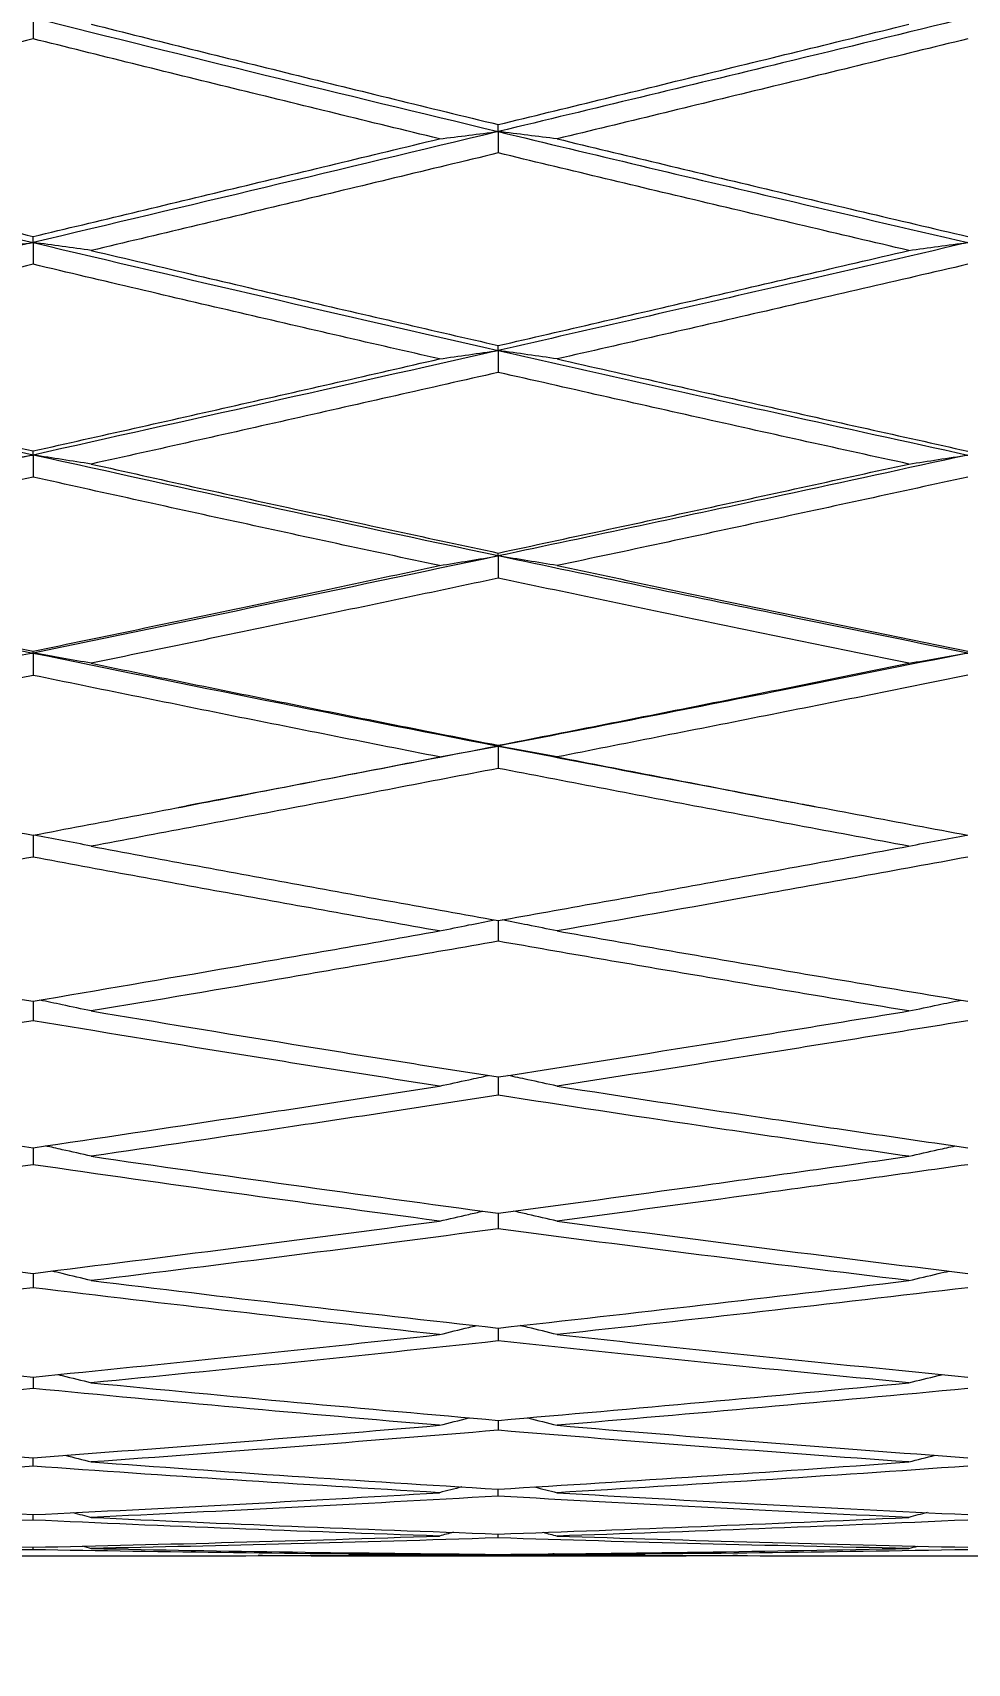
# Model space of a CAD drawing. Extents: x 4138 to 4928, y 0 to 579.
# Drawn here: x 4632.77 to 4638.78, y 183.35 to 193.85 of the extents above; entities that cross this region are included whole.
import ezdxf

# ---------------------------------------------------------------- set-up
doc = ezdxf.new("R2010")
doc.units = 0
doc.header["$LTSCALE"] = 10
doc.header["$MEASUREMENT"] = 0
doc.header["$PDMODE"] = 3
doc.header["$PDSIZE"] = -10
doc.layers.get('0').update_dxf_attribs({"linetype": 'CONTINUOUS'})
doc.layers.get('DEFPOINTS').update_dxf_attribs({"linetype": 'CONTINUOUS'})
doc.layers.add('1', color=7, linetype='CONTINUOUS')
doc.styles.add('Daelim Dimension', font='NanumGothic.ttf')
doc.dimstyles.new('DEFAULT', dxfattribs={"dimscale": 2, "dimtxt": 2, "dimasz": 2, "dimexe": 0, "dimexo": 2, "dimgap": 1, "dimtad": 1, "dimdec": 0, "dimzin": 9, "dimdsep": 46, "dimtxsty": 'Daelim Dimension', "dimcen": 0.5, "dimclrd": 5, "dimclre": 5, "dimclrt": 256, "dimadec": 1, "dimazin": 0, "dimtfac": 1, "dimtdec": 0, "dimtix": 1, "dimtmove": 0, "dimatfit": 3, "dimfxl": 1, "dimtolj": 1, "dimtzin": 1, "dimlwd": 9, "dimlwe": 9, "dimarcsym": 0})

# ---------------------------------------------------------------- blocks, each defined once
blk = doc.blocks.new('*D4')
at = {"color": 5, "lineweight": 9, "ltscale": 0.5, "transparency": 16777216}
for p, q in [((4603.958, 180.58), (4603.958, 150.97)), ((4685.158, 167.039), (4685.158, 150.97)), ((4607.958, 152.97), (4681.158, 152.97))]:
    blk.add_line(p, q, dxfattribs=at)
at = {"color": 5, "ltscale": 0.5, "transparency": 16777216}
for points in [[(4607.958, 153.637), (4607.958, 152.304), (4603.958, 152.97)], [(4681.158, 153.637), (4681.158, 152.304), (4685.158, 152.97)]]:
    blk.add_solid(points, dxfattribs=at)
at = {"layer": 'DEFPOINTS', "color": 0, "ltscale": 0.5, "transparency": 16777216}
for p in [(4603.958, 184.58), (4685.158, 171.039), (4685.158, 152.97)]:
    blk.add_point(p, dxfattribs=at)
at = {"color": 7, "ltscale": 0.5, "transparency": 16777216, "insert": (4656.565, 160.414), "char_height": 10, "attachment_point": 5, "style": 'Daelim Dimension'}
blk.add_mtext('\\A1;60~65', dxfattribs=at)

msp = doc.modelspace()

# ---------------------------------------------------------------- linework, layer by layer
at = {"layer": '1', "color": 7, "linetype": 'Continuous', "lineweight": 18}
for p, q in [((4631.739, 184.041), (4633.806, 184.041)), ((4634.56, 184.041), (4636.975, 184.041)), ((4635.765, 184.05), (4635.765, 184.044)), ((4637.736, 184.041), (4639.843, 184.041))]:
    msp.add_line(p, q, dxfattribs=at)
for points, degree in [([(4632.77, 193.945), (4631.778, 193.697), (4630.791, 193.453), (4629.811, 193.212)], 3), ([(4632.77, 193.945), (4632.77, 193.922), (4632.77, 193.877), (4632.77, 193.831), (4632.77, 193.809)], 3), ([(4632.77, 193.945), (4633.763, 193.697), (4634.762, 193.453), (4635.765, 193.212)], 3), ([(4633.145, 193.903), (4633.569, 193.797), (4634.429, 193.583), (4635.315, 193.366), (4635.765, 193.257)], 3), ([(4635.765, 193.257), (4636.196, 193.362), (4637.066, 193.574), (4637.957, 193.792), (4638.407, 193.903)], 3), ([(4632.77, 193.809), (4632.329, 193.698), (4631.456, 193.481), (4630.603, 193.269), (4630.182, 193.165)], 3), ([(4635.386, 193.165), (4634.939, 193.274), (4634.055, 193.49), (4633.194, 193.703), (4632.77, 193.809)], 3), ([(4638.788, 193.809), (4638.34, 193.699), (4637.45, 193.482), (4636.577, 193.27), (4636.144, 193.165)], 3), ([(4635.765, 193.212), (4635.765, 193.219), (4635.765, 193.234), (4635.765, 193.249), (4635.765, 193.257)], 3), ([(4629.811, 193.212), (4630.791, 192.97), (4631.778, 192.732), (4632.77, 192.497)], 3), ([(4630.182, 193.165), (4630.634, 193.053), (4631.518, 192.837), (4632.36, 192.634), (4632.77, 192.536)], 3), ([(4635.765, 193.212), (4634.762, 192.97), (4633.763, 192.732), (4632.77, 192.497)], 3), ([(4632.77, 192.536), (4633.195, 192.637), (4634.056, 192.844), (4634.939, 193.057), (4635.386, 193.165)], 3), ([(4635.386, 193.165), (4635.449, 193.173), (4635.575, 193.188), (4635.702, 193.204), (4635.765, 193.212)], 3), ([(4635.765, 193.212), (4635.765, 193.189), (4635.765, 193.143), (4635.765, 193.097), (4635.765, 193.074)], 3), ([(4636.144, 193.165), (4636.081, 193.173), (4635.955, 193.188), (4635.828, 193.204), (4635.765, 193.212)], 3), ([(4636.144, 193.165), (4636.572, 193.062), (4637.442, 192.853), (4638.335, 192.642), (4638.788, 192.536)], 3), ([(4635.765, 193.074), (4635.317, 192.966), (4634.433, 192.753), (4633.571, 192.547), (4633.145, 192.446)], 3), ([(4638.407, 192.446), (4637.956, 192.552), (4637.065, 192.762), (4636.195, 192.97), (4635.765, 193.074)], 3), ([(4632.77, 192.497), (4631.778, 192.262), (4630.791, 192.03), (4629.811, 191.802)], 3), ([(4632.395, 192.446), (4632.458, 192.455), (4632.582, 192.472), (4632.707, 192.489), (4632.77, 192.497)], 3), ([(4632.77, 192.497), (4632.77, 192.503), (4632.77, 192.516), (4632.77, 192.529), (4632.77, 192.536)], 3), ([(4632.77, 192.497), (4632.77, 192.474), (4632.77, 192.427), (4632.77, 192.381), (4632.77, 192.357)], 3), ([(4632.77, 192.497), (4633.763, 192.262), (4634.762, 192.03), (4635.765, 191.802)], 3), ([(4633.145, 192.446), (4633.083, 192.455), (4632.958, 192.472), (4632.833, 192.489), (4632.77, 192.497)], 3), ([(4638.407, 192.446), (4638.47, 192.455), (4638.597, 192.472), (4638.724, 192.489), (4638.788, 192.497)], 3), ([(4633.145, 192.446), (4633.602, 192.338), (4634.496, 192.127), (4635.349, 191.93), (4635.765, 191.834)], 3), ([(4635.765, 191.834), (4636.192, 191.932), (4637.06, 192.133), (4637.954, 192.34), (4638.407, 192.446)], 3), ([(4632.77, 192.357), (4632.326, 192.252), (4631.451, 192.045), (4630.6, 191.845), (4630.182, 191.748)], 3), ([(4635.386, 191.748), (4634.967, 191.843), (4634.112, 192.041), (4633.223, 192.25), (4632.77, 192.357)], 3), ([(4638.788, 192.357), (4638.335, 192.252), (4637.441, 192.045), (4636.572, 191.845), (4636.144, 191.748)], 3), ([(4632.77, 191.129), (4631.778, 191.35), (4630.791, 191.574), (4629.811, 191.802)], 3), ([(4635.765, 191.802), (4634.762, 191.574), (4633.763, 191.35), (4632.77, 191.129)], 3), ([(4635.386, 191.748), (4635.449, 191.757), (4635.575, 191.775), (4635.702, 191.793), (4635.765, 191.802)], 3), ([(4635.765, 191.802), (4635.765, 191.808), (4635.765, 191.818), (4635.765, 191.829), (4635.765, 191.834)], 3), ([(4635.765, 191.802), (4635.765, 191.779), (4635.765, 191.732), (4635.765, 191.685), (4635.765, 191.661)], 3), ([(4636.144, 191.748), (4636.081, 191.757), (4635.955, 191.775), (4635.828, 191.793), (4635.765, 191.802)], 3), ([(4630.182, 191.748), (4630.616, 191.646), (4631.482, 191.446), (4632.342, 191.251), (4632.77, 191.155)], 3), ([(4632.77, 191.155), (4633.204, 191.252), (4634.075, 191.448), (4634.949, 191.647), (4635.386, 191.748)], 3), ([(4635.765, 191.661), (4635.322, 191.56), (4634.442, 191.361), (4633.575, 191.166), (4633.145, 191.071)], 3), ([(4638.407, 191.071), (4637.972, 191.166), (4637.096, 191.36), (4636.21, 191.56), (4635.765, 191.661)], 3), ([(4636.144, 191.748), (4636.593, 191.645), (4637.483, 191.444), (4638.356, 191.25), (4638.788, 191.154)], 3), ([(4632.77, 191.129), (4631.778, 190.909), (4630.791, 190.692), (4629.811, 190.479)], 3), ([(4632.395, 191.071), (4632.458, 191.08), (4632.582, 191.1), (4632.707, 191.119), (4632.77, 191.129)], 3), ([(4632.77, 191.129), (4632.77, 191.133), (4632.77, 191.142), (4632.77, 191.15), (4632.77, 191.155)], 3), ([(4632.77, 191.129), (4632.77, 191.105), (4632.77, 191.058), (4632.77, 191.011), (4632.77, 190.987)], 3), ([(4635.765, 190.479), (4634.762, 190.692), (4633.763, 190.909), (4632.77, 191.129)], 3), ([(4633.145, 191.071), (4633.083, 191.08), (4632.958, 191.1), (4632.833, 191.119), (4632.77, 191.129)], 3), ([(4638.407, 191.071), (4638.47, 191.08), (4638.597, 191.1), (4638.724, 191.119), (4638.788, 191.129)], 3), ([(4633.145, 191.071), (4633.581, 190.973), (4634.454, 190.78), (4635.328, 190.591), (4635.765, 190.498)], 3), ([(4635.765, 190.498), (4636.213, 190.594), (4637.102, 190.785), (4637.974, 190.976), (4638.407, 191.071)], 3), ([(4632.77, 190.987), (4632.338, 190.891), (4631.474, 190.699), (4630.612, 190.511), (4630.182, 190.417)], 3), ([(4635.386, 190.417), (4634.945, 190.511), (4634.067, 190.7), (4633.201, 190.891), (4632.77, 190.987)], 3), ([(4638.788, 190.987), (4638.356, 190.893), (4637.482, 190.703), (4636.593, 190.512), (4636.144, 190.417)], 3), ([(4635.765, 190.479), (4635.765, 190.482), (4635.765, 190.488), (4635.765, 190.495), (4635.765, 190.498)], 3), ([(4629.811, 190.479), (4630.791, 190.267), (4631.778, 190.058), (4632.77, 189.854)], 3), ([(4630.182, 190.417), (4630.601, 190.325), (4631.451, 190.142), (4632.327, 189.958), (4632.77, 189.866)], 3), ([(4635.765, 190.479), (4634.762, 190.267), (4633.763, 190.058), (4632.77, 189.854)], 3), ([(4632.77, 189.866), (4633.226, 189.96), (4634.119, 190.147), (4634.971, 190.328), (4635.386, 190.417)], 3), ([(4635.386, 190.417), (4635.449, 190.427), (4635.575, 190.448), (4635.702, 190.469), (4635.765, 190.479)], 3), ([(4635.765, 190.479), (4635.765, 190.455), (4635.765, 190.408), (4635.765, 190.36), (4635.765, 190.336)], 3), ([(4636.144, 190.417), (4636.081, 190.427), (4635.955, 190.448), (4635.828, 190.469), (4635.765, 190.479)], 3), ([(4636.144, 190.417), (4636.577, 190.325), (4637.45, 190.14), (4638.34, 189.957), (4638.788, 189.865)], 3), ([(4635.765, 190.336), (4635.351, 190.248), (4634.5, 190.069), (4633.604, 189.883), (4633.145, 189.788)], 3), ([(4638.407, 189.788), (4637.953, 189.88), (4637.059, 190.064), (4636.192, 190.246), (4635.765, 190.336)], 3), ([(4632.77, 189.854), (4632.77, 189.856), (4632.77, 189.86), (4632.77, 189.864), (4632.77, 189.866)], 3), ([(4632.77, 189.854), (4631.778, 189.65), (4630.791, 189.45), (4629.811, 189.255)], 3), ([(4632.395, 189.788), (4632.458, 189.799), (4632.582, 189.821), (4632.707, 189.843), (4632.77, 189.854)], 3), ([(4632.77, 189.854), (4632.77, 189.83), (4632.77, 189.782), (4632.77, 189.734), (4632.77, 189.71)], 3), ([(4632.77, 189.854), (4633.763, 189.65), (4634.762, 189.45), (4635.765, 189.255)], 3), ([(4633.145, 189.788), (4633.083, 189.799), (4632.958, 189.821), (4632.833, 189.843), (4632.77, 189.854)], 3), ([(4633.145, 189.788), (4633.572, 189.7), (4634.434, 189.524), (4635.318, 189.348), (4635.765, 189.26)], 3), ([(4635.765, 189.26), (4636.194, 189.344), (4637.063, 189.516), (4637.955, 189.696), (4638.407, 189.788)], 3), ([(4638.407, 189.788), (4638.47, 189.799), (4638.597, 189.821), (4638.724, 189.843), (4638.788, 189.854)], 3), ([(4632.77, 189.71), (4632.365, 189.627), (4631.529, 189.456), (4630.64, 189.277), (4630.182, 189.185)], 3), ([(4635.386, 189.185), (4634.939, 189.273), (4634.055, 189.448), (4633.195, 189.623), (4632.77, 189.71)], 3), ([(4638.788, 189.711), (4638.333, 189.619), (4637.438, 189.44), (4636.57, 189.269), (4636.144, 189.185)], 3), ([(4635.765, 189.255), (4635.095, 189.125), (4634.427, 188.996), (4633.761, 188.87)], 3), ([(4635.386, 189.185), (4635.449, 189.197), (4635.575, 189.22), (4635.702, 189.243), (4635.765, 189.255)], 3), ([(4635.765, 189.255), (4635.765, 189.256), (4635.765, 189.257), (4635.765, 189.259), (4635.765, 189.26)], 3), ([(4635.765, 189.255), (4635.765, 189.231), (4635.765, 189.183), (4635.765, 189.135), (4635.765, 189.111)], 3), ([(4636.144, 189.185), (4636.081, 189.197), (4635.955, 189.22), (4635.828, 189.243), (4635.765, 189.255)], 3), ([(4630.182, 189.185), (4630.602, 189.101), (4631.455, 188.933), (4632.328, 188.765), (4632.77, 188.681)], 3), ([(4632.77, 188.681), (4633.194, 188.761), (4634.053, 188.926), (4634.938, 189.097), (4635.386, 189.185)], 3), ([(4636.144, 189.185), (4636.575, 189.101), (4637.448, 188.932), (4638.338, 188.765), (4638.788, 188.681)], 3), ([(4635.765, 189.111), (4635.315, 189.024), (4634.428, 188.853), (4633.568, 188.69), (4633.145, 188.61)], 3), ([(4638.407, 188.61), (4637.956, 188.694), (4637.065, 188.861), (4636.195, 189.028), (4635.765, 189.111)], 3), ([(4633.705, 188.859), (4633.762, 188.87)], 1), ([(4637.747, 188.876), (4637.806, 188.865)], 1), ([(4632.77, 188.683), (4632.77, 188.66), (4632.77, 188.612), (4632.77, 188.564), (4632.77, 188.54)], 3), ([(4633.145, 188.61), (4633.573, 188.53), (4634.436, 188.37), (4635.319, 188.211), (4635.765, 188.131)], 3), ([(4635.765, 188.131), (4636.188, 188.207), (4637.051, 188.361), (4637.949, 188.526), (4638.407, 188.61)], 3), ([(4632.77, 188.54), (4632.321, 188.456), (4631.441, 188.293), (4630.595, 188.139), (4630.182, 188.064)], 3), ([(4635.386, 188.064), (4634.94, 188.143), (4634.058, 188.301), (4633.196, 188.46), (4632.77, 188.54)], 3), ([(4638.788, 188.54), (4638.327, 188.455), (4637.425, 188.292), (4636.564, 188.138), (4636.144, 188.064)], 3), ([(4630.182, 188.064), (4630.599, 187.989), (4631.448, 187.838), (4632.325, 187.687), (4632.77, 187.612)], 3), ([(4632.77, 187.612), (4633.188, 187.683), (4634.042, 187.829), (4634.932, 187.984), (4635.386, 188.064)], 3), ([(4635.765, 187.998), (4635.307, 187.918), (4634.412, 187.763), (4633.56, 187.618), (4633.145, 187.549)], 3), ([(4638.407, 187.549), (4637.958, 187.623), (4637.068, 187.772), (4636.196, 187.922), (4635.765, 187.998)], 3), ([(4636.144, 188.064), (4636.576, 187.988), (4637.45, 187.836), (4638.339, 187.686), (4638.788, 187.612)], 3), ([(4633.145, 187.549), (4633.569, 187.478), (4634.43, 187.336), (4635.316, 187.194), (4635.765, 187.124)], 3), ([(4635.765, 187.124), (4636.195, 187.191), (4637.065, 187.329), (4637.956, 187.475), (4638.407, 187.549)], 3), ([(4632.77, 187.486), (4632.319, 187.411), (4631.435, 187.266), (4630.593, 187.13), (4630.182, 187.065)], 3), ([(4635.386, 187.065), (4634.937, 187.135), (4634.051, 187.275), (4633.193, 187.416), (4632.77, 187.486)], 3), ([(4638.788, 187.486), (4638.337, 187.413), (4637.446, 187.269), (4636.575, 187.132), (4636.144, 187.065)], 3), ([(4630.182, 187.065), (4630.597, 186.999), (4631.444, 186.867), (4632.323, 186.734), (4632.77, 186.668)], 3), ([(4632.77, 186.668), (4633.195, 186.731), (4634.055, 186.86), (4634.939, 186.995), (4635.386, 187.065)], 3), ([(4636.144, 187.065), (4636.573, 186.998), (4637.442, 186.865), (4638.335, 186.734), (4638.788, 186.668)], 3), ([(4635.765, 187.006), (4635.318, 186.937), (4634.434, 186.803), (4633.571, 186.676), (4633.145, 186.613)], 3), ([(4638.407, 186.613), (4637.954, 186.678), (4637.06, 186.809), (4636.192, 186.94), (4635.765, 187.006)], 3), ([(4633.145, 186.613), (4633.567, 186.552), (4634.425, 186.429), (4635.313, 186.307), (4635.765, 186.246)], 3), ([(4635.765, 186.246), (4636.19, 186.304), (4637.056, 186.422), (4637.951, 186.548), (4638.407, 186.613)], 3), ([(4632.77, 186.559), (4632.327, 186.495), (4631.452, 186.37), (4630.601, 186.253), (4630.182, 186.196)], 3), ([(4635.386, 186.196), (4634.941, 186.255), (4634.06, 186.375), (4633.197, 186.497), (4632.77, 186.559)], 3), ([(4638.788, 186.559), (4638.334, 186.495), (4637.439, 186.37), (4636.571, 186.253), (4636.144, 186.196)], 3), ([(4630.182, 186.196), (4630.606, 186.138), (4631.462, 186.024), (4632.332, 185.914), (4632.77, 185.859)], 3), ([(4632.77, 185.859), (4633.193, 185.912), (4634.052, 186.02), (4634.937, 186.136), (4635.386, 186.196)], 3), ([(4636.144, 186.196), (4636.57, 186.139), (4637.438, 186.026), (4638.333, 185.914), (4638.788, 185.859)], 3), ([(4635.765, 186.146), (4635.315, 186.087), (4634.429, 185.972), (4633.569, 185.865), (4633.145, 185.813)], 3), ([(4638.407, 185.813), (4637.958, 185.867), (4637.068, 185.977), (4636.196, 186.089), (4635.765, 186.146)], 3), ([(4632.77, 185.767), (4632.324, 185.713), (4631.447, 185.609), (4630.599, 185.512), (4630.182, 185.465)], 3), ([(4635.386, 185.465), (4634.941, 185.514), (4634.06, 185.613), (4633.197, 185.715), (4632.77, 185.767)], 3), ([(4633.145, 185.813), (4633.573, 185.761), (4634.436, 185.657), (4635.319, 185.557), (4635.765, 185.507)], 3), ([(4635.765, 185.507), (4636.202, 185.556), (4637.079, 185.655), (4637.963, 185.759), (4638.407, 185.813)], 3), ([(4638.788, 185.767), (4638.347, 185.715), (4637.465, 185.612), (4636.584, 185.514), (4636.144, 185.465)], 3), ([(4630.182, 185.465), (4630.625, 185.416), (4631.499, 185.321), (4632.35, 185.234), (4632.77, 185.192)], 3), ([(4632.77, 185.192), (4633.195, 185.234), (4634.056, 185.322), (4634.939, 185.417), (4635.386, 185.465)], 3), ([(4636.144, 185.465), (4636.573, 185.419), (4637.444, 185.326), (4638.336, 185.236), (4638.788, 185.192)], 3), ([(4635.765, 185.424), (4635.315, 185.376), (4634.428, 185.282), (4633.568, 185.196), (4633.145, 185.155)], 3), ([(4638.407, 185.155), (4637.956, 185.198), (4637.064, 185.287), (4636.194, 185.378), (4635.765, 185.424)], 3), ([(4633.145, 185.155), (4633.592, 185.111), (4634.474, 185.027), (4635.338, 184.95), (4635.765, 184.913)], 3), ([(4635.765, 184.913), (4636.205, 184.951), (4637.085, 185.029), (4637.966, 185.112), (4638.407, 185.155)], 3), ([(4632.77, 185.118), (4632.324, 185.075), (4631.447, 184.992), (4630.599, 184.917), (4630.182, 184.881)], 3), ([(4635.386, 184.881), (4634.954, 184.917), (4634.085, 184.994), (4633.21, 185.075), (4632.77, 185.118)], 3), ([(4638.788, 185.118), (4638.346, 185.076), (4637.463, 184.995), (4636.583, 184.918), (4636.144, 184.881)], 3), ([(4630.182, 184.881), (4630.598, 184.845), (4631.445, 184.774), (4632.323, 184.705), (4632.77, 184.672)], 3), ([(4632.77, 184.672), (4633.206, 184.705), (4634.078, 184.772), (4634.95, 184.844), (4635.386, 184.881)], 3), ([(4635.765, 184.849), (4635.329, 184.813), (4634.456, 184.742), (4633.582, 184.676), (4633.145, 184.645)], 3), ([(4638.407, 184.645), (4637.966, 184.676), (4637.086, 184.742), (4636.205, 184.812), (4635.765, 184.849)], 3), ([(4636.144, 184.881), (4636.587, 184.843), (4637.471, 184.771), (4638.35, 184.704), (4638.788, 184.672)], 3), ([(4632.77, 184.618), (4632.347, 184.587), (4631.492, 184.529), (4630.621, 184.473), (4630.182, 184.447)], 3), ([(4632.77, 184.618), (4632.77, 184.636), (4632.77, 184.654), (4632.77, 184.672)], 3), ([(4635.386, 184.447), (4634.938, 184.473), (4634.053, 184.529), (4633.193, 184.587), (4632.77, 184.618)], 3), ([(4632.977, 184.688), (4633.033, 184.674), (4633.089, 184.659), (4633.145, 184.645)], 3), ([(4633.145, 184.645), (4633.57, 184.614), (4634.432, 184.553), (4635.317, 184.497), (4635.765, 184.47)], 3), ([(4635.765, 184.47), (4636.195, 184.496), (4637.065, 184.551), (4637.956, 184.612), (4638.407, 184.645)], 3), ([(4638.788, 184.618), (4638.337, 184.586), (4637.445, 184.526), (4636.574, 184.472), (4636.144, 184.447)], 3), ([(4638.407, 184.645), (4638.464, 184.659), (4638.521, 184.674), (4638.578, 184.688)], 3), ([(4630.182, 184.447), (4630.601, 184.421), (4631.451, 184.372), (4632.326, 184.327), (4632.77, 184.306)], 3), ([(4632.77, 184.306), (4633.194, 184.326), (4634.055, 184.37), (4634.938, 184.42), (4635.386, 184.447)], 3), ([(4635.765, 184.425), (4635.315, 184.399), (4634.429, 184.35), (4633.569, 184.308), (4633.145, 184.288)], 3), ([(4635.531, 184.484), (4635.483, 184.472), (4635.435, 184.459), (4635.386, 184.447)], 3), ([(4635.765, 184.425), (4635.765, 184.44), (4635.765, 184.455), (4635.765, 184.47)], 3), ([(4638.407, 184.288), (4637.957, 184.308), (4637.068, 184.352), (4636.196, 184.4), (4635.765, 184.425)], 3), ([(4635.998, 184.484), (4636.047, 184.472), (4636.095, 184.459), (4636.144, 184.447)], 3), ([(4636.144, 184.447), (4636.577, 184.421), (4637.45, 184.372), (4638.34, 184.327), (4638.788, 184.306)], 3), ([(4632.77, 184.271), (4632.77, 184.282), (4632.77, 184.294), (4632.77, 184.306)], 3), ([(4633.027, 184.319), (4633.067, 184.309), (4633.106, 184.298), (4633.145, 184.288)], 3), ([(4638.526, 184.319), (4638.486, 184.309), (4638.446, 184.298), (4638.407, 184.288)], 3), ([(4632.77, 184.271), (4632.33, 184.251), (4631.458, 184.214), (4630.604, 184.182), (4630.182, 184.168)], 3), ([(4635.386, 184.168), (4634.937, 184.183), (4634.052, 184.215), (4633.193, 184.251), (4632.77, 184.271)], 3), ([(4633.145, 184.288), (4633.57, 184.268), (4634.43, 184.23), (4635.316, 184.197), (4635.765, 184.181)], 3), ([(4635.476, 184.192), (4635.446, 184.184), (4635.416, 184.176), (4635.386, 184.168)], 3), ([(4635.765, 184.181), (4636.195, 184.196), (4637.066, 184.229), (4637.956, 184.267), (4638.407, 184.288)], 3), ([(4636.053, 184.192), (4636.083, 184.184), (4636.114, 184.176), (4636.144, 184.168)], 3), ([(4638.788, 184.271), (4638.332, 184.25), (4637.434, 184.213), (4636.569, 184.182), (4636.144, 184.168)], 3), ([(4630.182, 184.168), (4630.601, 184.154), (4631.452, 184.127), (4632.327, 184.105), (4632.77, 184.096)], 3), ([(4632.77, 184.096), (4633.197, 184.105), (4634.06, 184.126), (4634.941, 184.153), (4635.386, 184.168)], 3), ([(4632.77, 184.08), (4632.77, 184.085), (4632.77, 184.09), (4632.77, 184.096)], 3), ([(4633.086, 184.104), (4633.106, 184.098), (4633.126, 184.093), (4633.145, 184.088)], 3), ([(4635.765, 184.156), (4635.313, 184.141), (4634.425, 184.116), (4633.567, 184.096), (4633.145, 184.088)], 3), ([(4633.145, 184.088), (4633.571, 184.079), (4634.434, 184.064), (4635.318, 184.054), (4635.765, 184.05)], 3), ([(4635.765, 184.156), (4635.765, 184.164), (4635.765, 184.172), (4635.765, 184.181)], 3), ([(4638.407, 184.088), (4637.953, 184.097), (4637.06, 184.117), (4636.192, 184.142), (4635.765, 184.156)], 3), ([(4635.765, 184.05), (4636.192, 184.053), (4637.059, 184.063), (4637.953, 184.079), (4638.407, 184.088)], 3), ([(4636.144, 184.168), (4636.572, 184.154), (4637.441, 184.127), (4638.335, 184.105), (4638.788, 184.096)], 3), ([(4638.407, 184.088), (4638.427, 184.093), (4638.447, 184.098), (4638.466, 184.103)], 3), ([(4632.77, 184.08), (4632.323, 184.072), (4631.443, 184.058), (4630.597, 184.05), (4630.182, 184.047)], 3), ([(4635.386, 184.047), (4634.939, 184.05), (4634.055, 184.059), (4633.195, 184.072), (4632.77, 184.08)], 3), ([(4635.386, 184.047), (4635.395, 184.049), (4635.404, 184.051), (4635.412, 184.054)], 3), ([(4636.144, 184.047), (4636.135, 184.049), (4636.126, 184.052), (4636.117, 184.054)], 3), ([(4638.788, 184.08), (4638.335, 184.072), (4637.441, 184.058), (4636.572, 184.05), (4636.144, 184.047)], 3)]:
    msp.add_open_spline(points, degree=degree, dxfattribs=at)
for points, knots in [([(4638.788, 193.945), (4638.39, 193.847), (4637.38, 193.601), (4636.373, 193.358), (4635.765, 193.212)], [0, 0, 0, 0, 0.393441, 1, 1, 1, 1]), ([(4635.765, 193.212), (4636.373, 193.065), (4637.38, 192.826), (4638.39, 192.589), (4638.788, 192.497)], [0, 0, 0, 0, 0.606559, 1, 1, 1, 1]), ([(4638.788, 192.497), (4638.39, 192.404), (4637.38, 192.171), (4636.373, 191.941), (4635.765, 191.802)], [0, 0, 0, 0, 0.393441, 1, 1, 1, 1]), ([(4635.765, 191.802), (4636.373, 191.664), (4637.38, 191.438), (4638.39, 191.216), (4638.788, 191.129)], [0, 0, 0, 0, 0.606559, 1, 1, 1, 1]), ([(4638.788, 191.129), (4638.39, 191.042), (4637.38, 190.823), (4636.373, 190.608), (4635.765, 190.479)], [0, 0, 0, 0, 0.393441, 1, 1, 1, 1]), ([(4638.788, 189.854), (4638.39, 189.934), (4637.38, 190.14), (4636.373, 190.35), (4635.765, 190.479)], [0, 0, 0, 0, 0.393441, 1, 1, 1, 1]), ([(4638.788, 189.854), (4638.39, 189.774), (4637.38, 189.571), (4636.373, 189.373), (4635.765, 189.255)], [0, 0, 0, 0, 0.393441, 1, 1, 1, 1]), ([(4635.765, 189.255), (4636.373, 189.137), (4637.034, 189.01), (4637.697, 188.886), (4637.748, 188.876)], [0, 0, 0, 0, 0.923467, 1, 1, 1, 1]), ([(4633.145, 188.61), (4633.083, 188.623), (4632.96, 188.647), (4632.837, 188.67), (4632.776, 188.682)], [0, 0, 0, 0, 0.508138, 1, 1, 1, 1]), ([(4638.407, 188.61), (4638.47, 188.623), (4638.595, 188.647), (4638.72, 188.67), (4638.782, 188.682)], [0, 0, 0, 0, 0.508478, 1, 1, 1, 1]), ([(4635.386, 188.064), (4635.449, 188.077), (4635.567, 188.101), (4635.685, 188.125), (4635.74, 188.136)], [0, 0, 0, 0, 0.534412, 1, 1, 1, 1]), ([(4635.765, 188.131), (4635.765, 188.111), (4635.765, 188.066), (4635.765, 188.022), (4635.765, 187.998)], [0, 0, 0, 0, 0.465135, 1, 1, 1, 1]), ([(4636.144, 188.064), (4636.081, 188.077), (4635.963, 188.101), (4635.845, 188.125), (4635.789, 188.136)], [0, 0, 0, 0, 0.534428, 1, 1, 1, 1]), ([(4632.77, 187.612), (4632.77, 187.594), (4632.77, 187.552), (4632.77, 187.51), (4632.77, 187.486)], [0, 0, 0, 0, 0.435727, 1, 1, 1, 1]), ([(4633.145, 187.549), (4633.083, 187.562), (4632.972, 187.586), (4632.861, 187.609), (4632.813, 187.619)], [0, 0, 0, 0, 0.56341, 1, 1, 1, 1]), ([(4638.407, 187.549), (4638.47, 187.562), (4638.582, 187.586), (4638.695, 187.609), (4638.745, 187.619)], [0, 0, 0, 0, 0.563817, 1, 1, 1, 1]), ([(4635.386, 187.065), (4635.449, 187.079), (4635.555, 187.102), (4635.661, 187.125), (4635.703, 187.134)], [0, 0, 0, 0, 0.596692, 1, 1, 1, 1]), ([(4636.144, 187.065), (4636.081, 187.079), (4635.975, 187.102), (4635.869, 187.125), (4635.826, 187.134)], [0, 0, 0, 0, 0.596692, 1, 1, 1, 1]), ([(4635.765, 187.124), (4635.765, 187.108), (4635.765, 187.069), (4635.765, 187.03), (4635.765, 187.006)], [0, 0, 0, 0, 0.401847, 1, 1, 1, 1]), ([(4632.77, 186.668), (4632.77, 186.655), (4632.77, 186.619), (4632.77, 186.582), (4632.77, 186.559)], [0, 0, 0, 0, 0.363451, 1, 1, 1, 1]), ([(4633.145, 186.613), (4633.083, 186.628), (4632.985, 186.65), (4632.886, 186.672), (4632.85, 186.68)], [0, 0, 0, 0, 0.634368, 1, 1, 1, 1]), ([(4638.407, 186.613), (4638.47, 186.628), (4638.57, 186.65), (4638.67, 186.672), (4638.707, 186.68)], [0, 0, 0, 0, 0.63492, 1, 1, 1, 1]), ([(4635.386, 186.196), (4635.449, 186.21), (4635.542, 186.232), (4635.635, 186.253), (4635.665, 186.26)], [0, 0, 0, 0, 0.678917, 1, 1, 1, 1]), ([(4635.765, 186.246), (4635.765, 186.236), (4635.765, 186.202), (4635.765, 186.169), (4635.765, 186.146)], [0, 0, 0, 0, 0.317962, 1, 1, 1, 1]), ([(4636.144, 186.196), (4636.081, 186.21), (4635.988, 186.232), (4635.895, 186.253), (4635.865, 186.26)], [0, 0, 0, 0, 0.67883, 1, 1, 1, 1]), ([(4633.145, 185.813), (4633.083, 185.828), (4632.998, 185.848), (4632.912, 185.869), (4632.889, 185.874)], [0, 0, 0, 0, 0.73091, 1, 1, 1, 1]), ([(4638.407, 185.813), (4638.47, 185.828), (4638.557, 185.848), (4638.644, 185.869), (4638.667, 185.874)], [0, 0, 0, 0, 0.731745, 1, 1, 1, 1]), ([(4632.77, 185.859), (4632.77, 185.851), (4632.77, 185.82), (4632.77, 185.79), (4632.77, 185.767)], [0, 0, 0, 0, 0.264691, 1, 1, 1, 1]), ([(4635.386, 185.465), (4635.449, 185.481), (4635.528, 185.5), (4635.608, 185.519), (4635.624, 185.523)], [0, 0, 0, 0, 0.795072, 1, 1, 1, 1]), ([(4635.765, 185.507), (4635.765, 185.502), (4635.765, 185.474), (4635.765, 185.446), (4635.765, 185.424)], [0, 0, 0, 0, 0.198923, 1, 1, 1, 1]), ([(4636.144, 185.465), (4636.081, 185.481), (4636.002, 185.5), (4635.922, 185.519), (4635.906, 185.523)], [0, 0, 0, 0, 0.794676, 1, 1, 1, 1]), ([(4632.77, 185.192), (4632.77, 185.189), (4632.77, 185.164), (4632.77, 185.14), (4632.77, 185.118)], [0, 0, 0, 0, 0.117728, 1, 1, 1, 1]), ([(4632.931, 185.208), (4632.94, 185.206), (4633.012, 185.188), (4633.083, 185.17), (4633.145, 185.155)], [0, 0, 0, 0, 0.127232, 1, 1, 1, 1]), ([(4638.407, 185.155), (4638.47, 185.17), (4638.542, 185.188), (4638.615, 185.206), (4638.624, 185.208)], [0, 0, 0, 0, 0.874628, 1, 1, 1, 1]), ([(4635.386, 184.881), (4635.449, 184.897), (4635.514, 184.913), (4635.578, 184.929), (4635.58, 184.929)], [0, 0, 0, 0, 0.975462, 1, 1, 1, 1]), ([(4635.95, 184.93), (4635.951, 184.929), (4636.016, 184.913), (4636.081, 184.897), (4636.144, 184.881)], [0, 0, 0, 0, 0.025935, 1, 1, 1, 1]), ([(4635.765, 184.913), (4635.765, 184.913), (4635.765, 184.891), (4635.765, 184.87), (4635.765, 184.849)], [0, 0, 0, 0, 0.011789, 1, 1, 1, 1]), ([(4633.806, 184.041), (4633.89, 184.041), (4634.408, 184.042), (4634.937, 184.044), (4635.386, 184.047)], [0, 0, 0, 0, 0.161975, 1, 1, 1, 1]), ([(4635.765, 184.044), (4635.315, 184.042), (4634.799, 184.041), (4634.292, 184.041), (4634.22, 184.042)], [0, 0, 0, 0, 0.85853, 1, 1, 1, 1]), ([(4637.305, 184.042), (4637.227, 184.041), (4636.707, 184.041), (4636.195, 184.042), (4635.765, 184.044)], [0, 0, 0, 0, 0.150698, 1, 1, 1, 1]), ([(4636.144, 184.047), (4636.575, 184.044), (4637.104, 184.042), (4637.641, 184.041), (4637.737, 184.041)], [0, 0, 0, 0, 0.822813, 1, 1, 1, 1])]:
    msp.add_open_spline(points, degree=3, knots=knots, dxfattribs=at)

# ---------------------------------------------------------------- dimensions: what is measured, and where the dimension line sits
at = {"color": 5, "ltscale": 0.5}
dim = msp.add_linear_dim(base=(4685.158, 152.97), p1=(4603.958, 184.58), p2=(4685.158, 171.039), text='60~65', dimstyle='DEFAULT', override={"dimtxt": 5, "dimexe": 1, "dimclrt": 7}, dxfattribs=at)
dim.commit()
dim.dimension.update_dxf_attribs({"geometry": '*D4', "text_midpoint": (4656.565, 152.97), "dimtype": 160})

doc.saveas('drawing.dxf')
